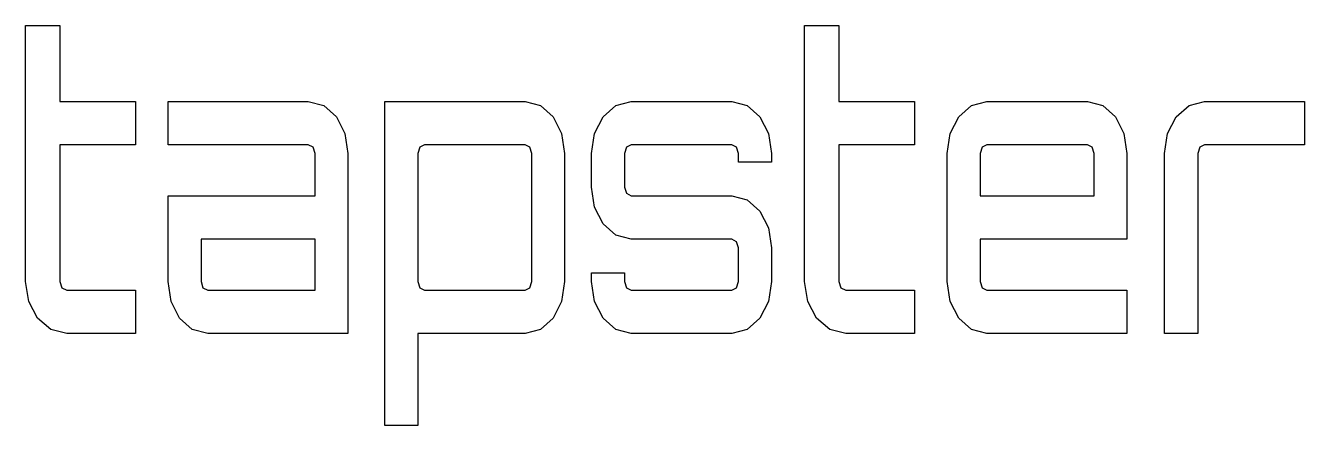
# Model space of a CAD drawing. Header units: millimetres. Extents: x 0.9 to 37, y -2.6 to 8.7.
import ezdxf

# ---------------------------------------------------------------- set-up
doc = ezdxf.new("R2010")
doc.units = ezdxf.units.MM
doc.layers.get('0').update_dxf_attribs({"linetype": 'CONTINUOUS'})

msp = doc.modelspace()

# ---------------------------------------------------------------- linework, layer by layer
at = {"color": 7}
for points in [[(1.86465, 5.328184), (1.86465, 1.467611), (1.922977, 1.292601), (2.062084, 1.21922), (4, 1.21922), (4, 0), (2.062084, 0), (1.60889, 0.112826), (1.236477, 0.428916), (0.985236, 0.897448), (0.895555, 1.467611), (0.895555, 5.080138), (0.895555, 8.69232), (1.86465, 8.69232), (1.86465, 6.547405), (4, 6.547405), (4, 5.328184), (1.86465, 5.328184)], [(23.86465, 5.328184), (23.86465, 1.467611), (23.922977, 1.292601), (24.062084, 1.21922), (26, 1.21922), (26, 0), (24.062084, 0), (23.60889, 0.112826), (23.236477, 0.428916), (22.985236, 0.897448), (22.895555, 1.467611), (22.895555, 5.080138), (22.895555, 8.69232), (23.86465, 8.69232), (23.86465, 6.547405), (26, 6.547405), (26, 5.328184), (23.86465, 5.328184)], [(8.880628, 6.547405), (9.315501, 6.434579), (9.672859, 6.118489), (9.913945, 5.649958), (10, 5.080137), (10, 0), (6.03937, 0), (5.604497, 0.112826), (5.247139, 0.428916), (5.006054, 0.897448), (4.919999, 1.467611), (4.919999, 3.883313), (9.070081, 3.883313), (9.070081, 5.080137), (9.014112, 5.254976), (8.880628, 5.328183), (4.919999, 5.328183), (4.919999, 6.547405), (8.880628, 6.547405)], [(15, 6.547406), (15.434719, 6.434577), (15.792059, 6.118492), (16.033131, 5.649958), (16.119313, 5.080139), (16.119313, 1.467613), (16.033131, 0.897448), (15.792059, 0.428914), (15.434719, 0.112829), (15, 0), (11.969184, 0), (11.969184, -2.596568), (11.039313, -2.596568), (11.039313, 6.547406), (15, 6.547406)], [(21.960629, 4.831748), (21.03071, 4.831748), (21.03071, 5.080137), (20.974742, 5.254976), (20.841258, 5.328183), (18, 5.328183), (17.866517, 5.254976), (17.810548, 5.080137), (17.810548, 4.131702), (17.866517, 3.956692), (18, 3.883313), (20.841258, 3.883313), (21.276131, 3.770484), (21.633489, 3.454397), (21.874574, 2.985866), (21.960629, 2.415703), (21.960629, 1.467611), (21.874574, 0.897448), (21.633489, 0.428916), (21.276131, 0.112826), (20.841258, 0), (18, 0), (17.565127, 0.112826), (17.207769, 0.428916), (16.966684, 0.897448), (16.880629, 1.467611), (16.880629, 1.716003), (17.810548, 1.716003), (17.810548, 1.467611), (17.866517, 1.2926), (18, 1.219218), (20.841258, 1.219218), (20.974742, 1.2926), (21.03071, 1.467611), (21.03071, 2.415703), (20.974742, 2.590713), (20.841258, 2.664092), (18, 2.664092), (17.565127, 2.777092), (17.207769, 3.093179), (16.966684, 3.561539), (16.880629, 4.131702), (16.880629, 5.080137), (16.966684, 5.649958), (17.207769, 6.118489), (17.565127, 6.434579), (18, 6.547405), (20.841258, 6.547405), (21.276131, 6.434579), (21.633489, 6.118489), (21.874574, 5.649958), (21.960629, 5.080137), (21.960629, 4.831748)], [(30.880629, 6.547405), (31.315502, 6.434579), (31.67286, 6.118489), (31.913945, 5.649958), (32, 5.080137), (32, 2.664092), (27.849919, 2.664092), (27.849919, 1.467611), (27.905888, 1.2926), (28.039371, 1.219218), (32, 1.219218), (32, 0), (28.039371, 0), (27.604498, 0.112826), (27.247272, 0.428916), (27.006187, 0.897448), (26.92, 1.467611), (26.92, 5.080137), (27.006187, 5.649958), (27.247272, 6.118489), (27.604498, 6.434579), (28.039371, 6.547405), (30.880629, 6.547405)], [(37.011205, 6.547404), (37.011205, 5.328185), (34.191487, 5.328185), (34.05657, 5.254975), (34, 5.080139), (34, 0), (33.060094, 0), (33.060094, 1.467609), (33.060094, 5.080139), (33.147073, 5.649955), (33.390748, 6.118488), (33.751944, 6.434575), (34.191487, 6.547404), (37.011205, 6.547404)], [(15.189442, 5.080139), (15.133477, 5.254976), (15, 5.328185), (12.158626, 5.328185), (12.02515, 5.254976), (11.969184, 5.080139), (11.969184, 1.467613), (12.02515, 1.292601), (12.158626, 1.21922), (15, 1.21922), (15.133477, 1.292601), (15.189442, 1.467613), (15.189442, 5.080139)], [(31.070081, 3.883313), (31.070081, 5.080137), (31.014113, 5.254976), (30.880629, 5.328183), (28.039371, 5.328183), (27.905888, 5.254976), (27.849919, 5.080137), (27.849919, 3.883313), (31.070081, 3.883313)], [(9.070081, 2.664092), (5.849918, 2.664092), (5.849918, 1.467611), (5.905887, 1.2926), (6.03937, 1.219218), (9.070081, 1.219218), (9.070081, 2.664092)]]:
    msp.add_lwpolyline(points, dxfattribs=at)

doc.saveas('drawing.dxf')
